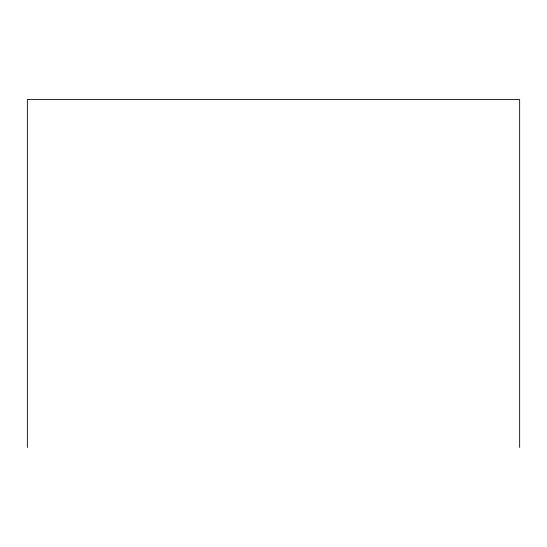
<?xml version="1.0" encoding="UTF-8"?>
<svg xmlns="http://www.w3.org/2000/svg" width="547" height="547" viewBox="0 0 547 547"><rect width="100%" height="100%" fill="white"/><g stroke="black" fill="none" stroke-linecap="round" stroke-linejoin="round"><path stroke-width="0.82" d="M519.65 447.473L519.65 99.527L27.35 99.527L27.35 447.473"/></g></svg>
